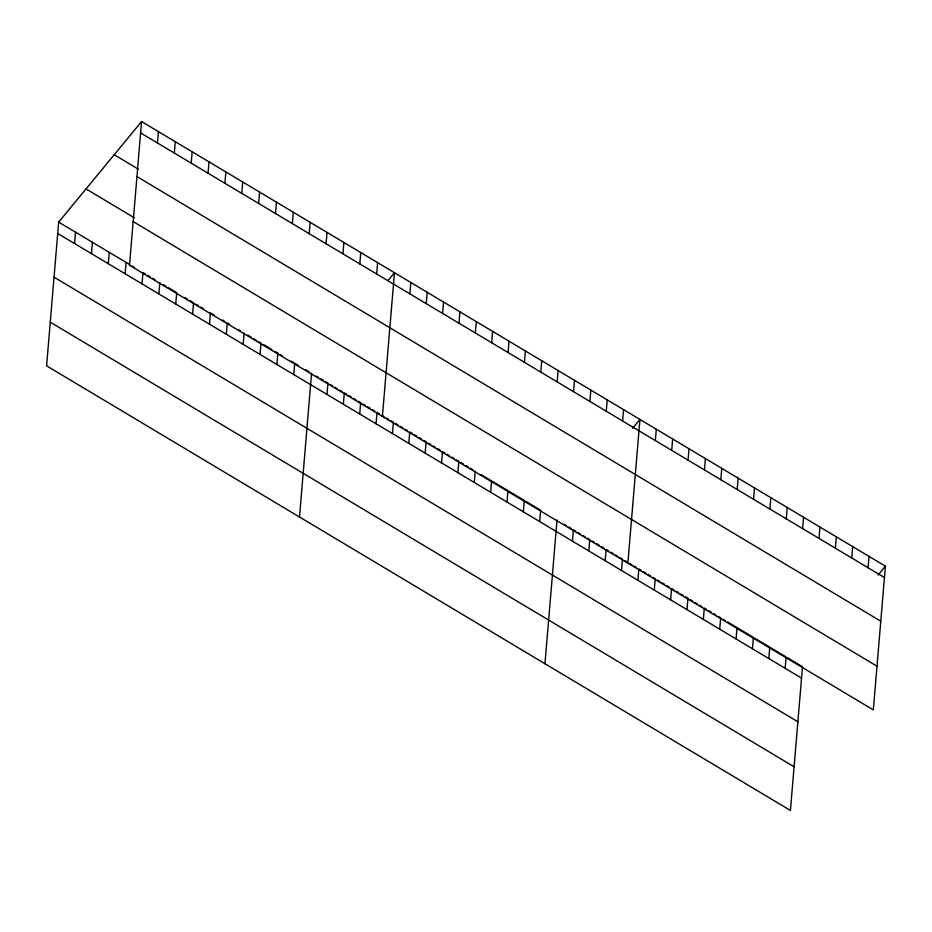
<?xml version="1.0" encoding="UTF-8"?>
<svg xmlns="http://www.w3.org/2000/svg" width="932" height="932" viewBox="0 0 932 932"><rect width="100%" height="100%" fill="white"/><g stroke="black" fill="none" stroke-linecap="round" stroke-linejoin="round"><path stroke-width="1.4" d="M141.571 121.544L129.501 265.259L873.331 709.893L885.4 566.167L141.571 121.544L58.669 222.107L46.6 365.833L790.429 810.456L802.499 666.741L787.307 657.654M74.572 243.555L75.527 232.185M91.441 253.632L92.385 242.273M108.298 263.709L109.254 252.351M125.156 273.787L126.111 262.428M142.014 283.864L142.969 272.505L145.38 273.938M157.473 142.98L158.428 131.622M158.871 293.941L159.826 282.582M174.331 153.058L175.286 141.699M175.74 304.018L176.696 292.66L168.261 287.615M191.2 163.135L192.155 151.776M192.598 314.096L193.553 302.737M208.057 173.212L209.013 161.853M209.455 324.173L210.411 312.814L214.022 314.969M224.915 183.289L225.87 171.931M226.313 334.25L227.268 322.891L229.68 324.336M241.772 193.367L242.728 182.008M243.182 344.327L244.126 332.969M258.642 203.444L259.585 192.085M260.04 354.405L260.995 343.046L258.583 341.613M275.499 213.533L276.454 202.162M276.897 364.494L277.853 353.123L275.441 351.69M292.357 223.61L293.312 212.24M293.755 374.571L294.71 363.2M309.214 233.687L310.17 222.329M299.498 517.004L311.568 373.289M326.072 243.765L327.027 232.406M326.981 394.422L327.936 383.064L325.594 381.666M342.941 253.842L343.896 242.483M343.349 404.208L344.304 392.85L346.634 394.248M359.799 263.919L360.754 252.56M359.705 413.994L360.661 402.624L358.331 401.226M376.656 273.996L377.611 262.638M376.074 423.769L377.029 412.41L379.371 413.808M382.4 416.441L394.469 272.715L388.085 280.462M392.442 433.555L393.397 422.196L391.056 420.798M409.882 293.86L410.837 282.501M408.798 443.329L409.754 431.97L412.095 433.368M426.25 303.634L427.205 292.275M425.167 453.115L426.122 441.756L423.78 440.358M442.607 313.42L443.562 302.061M441.535 462.901L442.49 451.542L444.82 452.94M458.975 323.206L459.93 311.836M457.892 472.675L458.847 461.317L456.517 459.919M475.343 332.98L476.299 321.622M474.26 482.461L475.215 471.103M491.7 342.766L492.655 331.408M490.628 492.247L491.583 480.889L481.063 474.598M508.068 352.552L509.023 341.182M506.985 502.022L507.94 490.663L492.748 481.576M524.436 362.327L525.392 350.968M523.353 511.808L524.308 500.449L509.117 491.362M540.793 372.113L541.748 360.754M539.721 521.594L540.677 510.223L525.473 501.148M557.161 381.887L558.117 370.528M544.964 663.735L557.033 520.009M573.529 391.673L574.473 380.314M572.446 541.154L573.401 529.795L575.743 531.193M589.886 401.459L590.841 390.1M588.814 550.928L589.77 539.57L587.428 538.172M606.254 411.233L607.21 399.875M605.171 560.715L606.126 549.356L608.468 550.754M622.623 421.019L623.566 409.661M621.539 570.5L622.494 559.142L620.153 557.744M627.865 563.161L639.934 419.435L632.642 428.289M637.907 580.275L638.851 568.916L641.193 570.314M655.347 440.58L656.303 429.221M654.264 590.061L655.219 578.702L652.878 577.304M671.716 450.366L672.659 439.007M670.632 599.847L671.588 588.476L673.918 589.874M688.072 460.14L689.028 448.781M687.001 609.621L687.944 598.262L685.614 596.864M704.441 469.926L705.396 458.567M703.357 619.407L704.312 608.048L706.654 609.446M720.809 479.712L721.752 468.353M719.725 629.193L720.681 617.823L718.339 616.425M737.165 489.486L738.121 478.128M736.094 638.968L737.037 627.609M753.534 499.272L754.489 487.914M752.45 648.754L753.406 637.395L727.694 622.017M769.902 509.058L770.846 497.7M768.818 658.528L769.774 647.169L754.571 638.094M786.259 518.833L787.214 507.474M785.187 668.314L786.13 656.955L770.939 647.868M802.627 528.619L803.582 517.26M818.983 538.405L819.939 527.034M835.352 548.179L836.307 536.82M851.72 557.965L852.675 546.606M868.076 567.739L869.032 556.381M878.107 575.021L885.4 566.167M140.615 132.903L884.445 577.525M114.217 154.735L138.297 169.123M136.946 176.579L880.775 621.201M86.024 188.928L134.196 217.715M133.171 221.583L877 666.205M58.669 222.107L129.723 264.583M132.134 266.028L134.534 267.461M147.792 275.383L150.192 276.816M152.603 278.26L155.015 279.705M163.438 284.738L165.849 286.182M185.119 297.692L187.53 299.137M189.942 300.582L192.341 302.015M195.953 304.182L198.365 305.614M200.776 307.059L203.188 308.492M222.457 320.014L224.857 321.458M238.114 329.369L240.514 330.813M247.749 335.136L251.36 337.291M253.76 338.735L256.172 340.168M263.395 344.49L271.829 349.523M280.264 354.568L282.664 356.012M291.099 361.045L293.51 362.49M295.91 363.923L298.322 365.367M305.545 369.689L309.168 371.845M316.251 376.074L318.581 377.472M320.923 378.87L323.264 380.268M330.278 384.462L332.608 385.86M334.949 387.258L337.291 388.656M339.621 390.054L341.962 391.452M348.976 395.646L351.317 397.044M353.647 398.442L355.989 399.84M363.002 404.022L365.344 405.42M367.674 406.818L370.016 408.216M372.357 409.614L374.687 411.012M381.701 415.206L384.042 416.604M386.384 418.002L388.714 419.4M395.727 423.594L398.069 424.992M400.411 426.39L402.74 427.776M405.082 429.174L407.424 430.572M414.437 434.766L416.767 436.164M419.109 437.562L421.45 438.96M428.464 443.154L430.794 444.552M433.135 445.95L435.477 447.348M437.807 448.746L440.149 450.144M447.162 454.338L449.504 455.725M451.834 457.123L454.175 458.521M461.189 462.715L463.53 464.113M465.86 465.511L468.202 466.909M470.543 468.307L472.873 469.705M564.046 524.203L566.388 525.601M568.73 526.999L571.06 528.397M578.073 532.591L580.415 533.989M582.756 535.376L585.086 536.774M592.1 540.968L594.441 542.366M596.783 543.764L599.113 545.162M601.455 546.56L603.796 547.958M610.798 552.152L613.139 553.55M615.481 554.948L617.811 556.346M624.824 560.54L627.166 561.926M629.508 563.324L631.838 564.722M634.179 566.12L636.521 567.518M643.534 571.712L645.864 573.11M648.206 574.508L650.548 575.906M657.561 580.1L659.891 581.498M662.233 582.896L664.574 584.294M666.904 585.692L669.246 587.09M676.259 591.272L678.601 592.67M680.931 594.068L683.273 595.466M690.286 599.66L692.627 601.058M694.957 602.456L697.299 603.854M699.641 605.252L701.971 606.65M708.984 610.844L711.326 612.242M713.667 613.64L715.997 615.038M723.011 619.221L725.352 620.619M57.714 233.478L801.543 678.1M54.044 277.154L797.874 721.776M50.27 322.157L794.099 766.78"/></g></svg>
